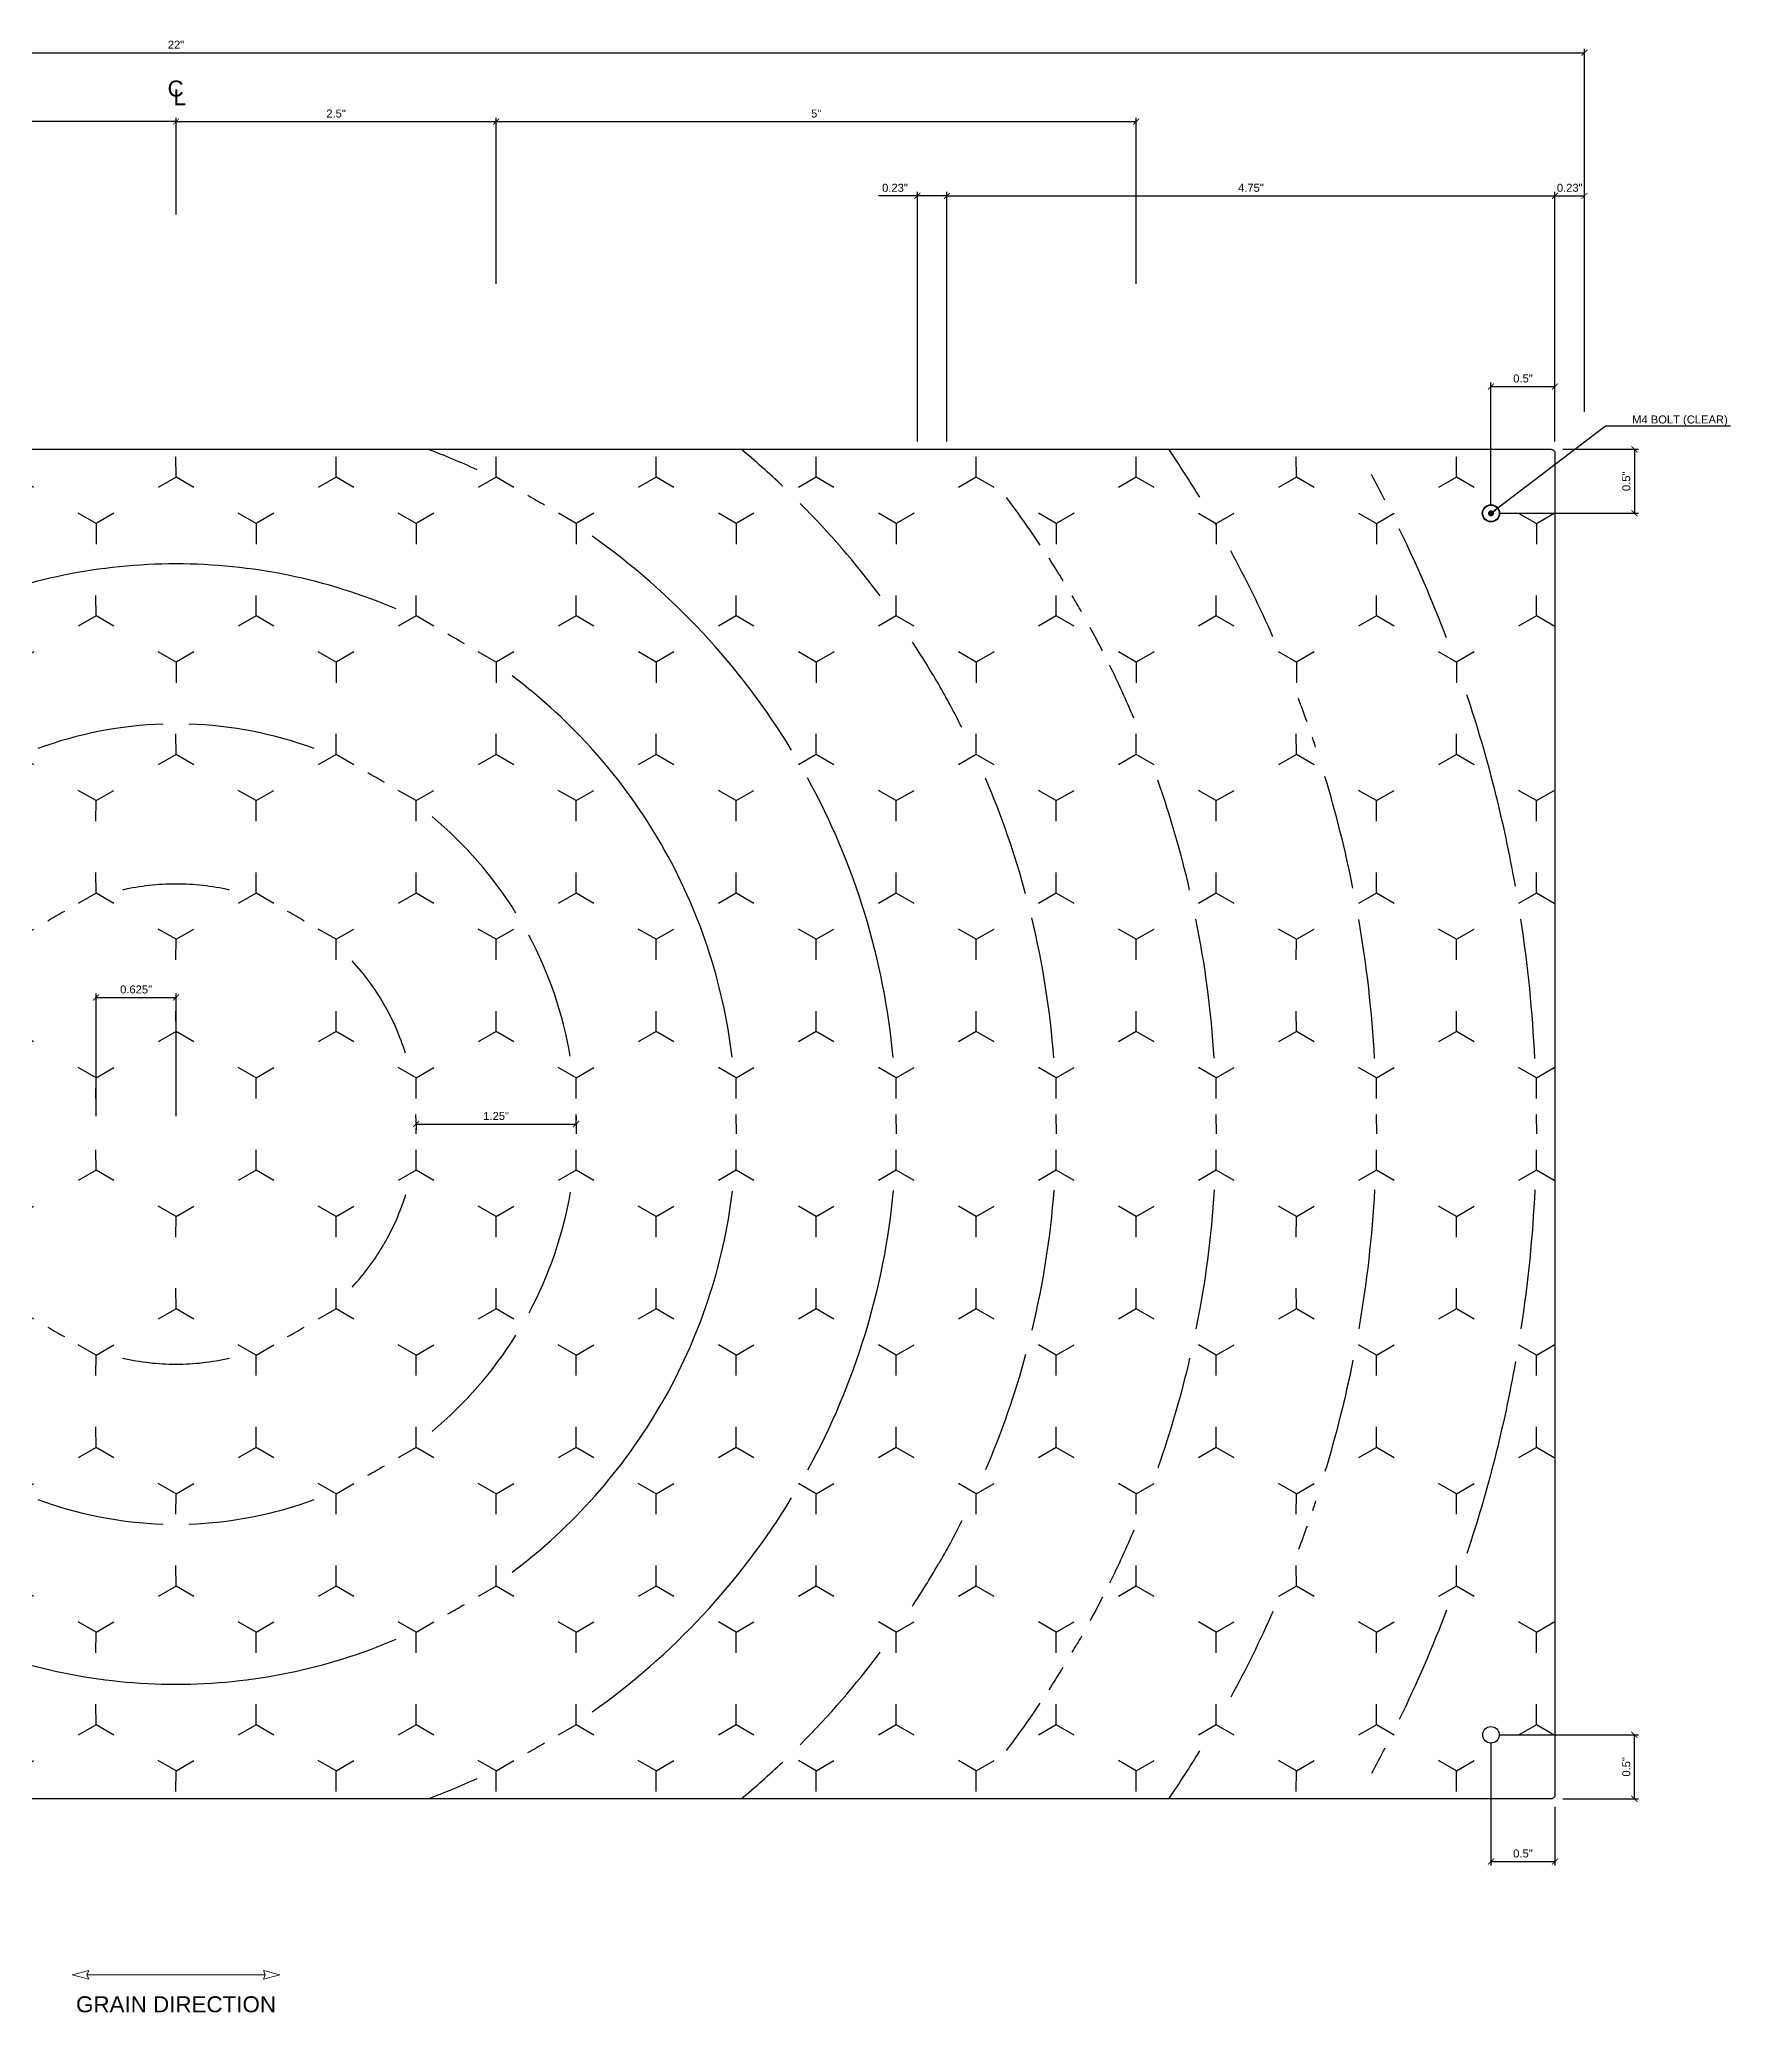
# Model space of a CAD drawing. Header units: inches. Extents: x -309 to 118, y -31 to 166.
# Drawn here: x 10.93 to 24.14, y 89.06 to 104.47 of the extents above; entities that cross this region are included whole.
import ezdxf

# ---------------------------------------------------------------- set-up
doc = ezdxf.new("R2010")
doc.units = ezdxf.units.IN
doc.header["$MEASUREMENT"] = 0
doc.layers.add('ANNO', color=6, linetype='Continuous', lineweight=0)
doc.layers.add('CUT', color=1, linetype='Continuous')
doc.layers.add('ETCH', color=5, linetype='Continuous')
doc.styles.get("Standard").update_dxf_attribs({"font": 'arial.ttf'})
doc.dimstyles.get("Standard").update_dxf_attribs({"dimtxt": 0.0625, "dimasz": 0.046875, "dimexe": 0.03125, "dimexo": 0.0625, "dimgap": 0.03125, "dimtad": 1, "dimdec": 4, "dimdsep": 46, "dimtxsty": 'Standard', "dimblk": 'ARCHTICK', "dimcen": 0.09, "dimadec": 0, "dimazin": 0, "dimtfac": 1, "dimtdec": 4, "dimtofl": 0, "dimtmove": 0, "dimatfit": 3, "dimldrblk": 'DOT', "dimfxl": 1, "dimtolj": 1, "dimtzin": 0, "dimarcsym": 0})

# ---------------------------------------------------------------- blocks, each defined once
blk = doc.blocks.new('CL')
at = {"layer": 'ANNO', "char_height": 0.125, "attachment_point": 5, "rotation": 90}
for s, insert in [('C', (0.152, -0.003)), ('L', (0.219, 0.029))]:
    blk.add_mtext_dynamic_manual_height_columns(s, width=0.125, gutter_width=1, heights=[0], dxfattribs=dict(at, insert=insert))
blk = doc.blocks.new('GridHex')
at = {"layer": 'CUT'}
blk.add_lwpolyline([(-28.632, -8.364), (-28.632, 2.114, -0.414214), (-28.601, 2.145), (-7.123, 2.145, -0.414214), (-7.092, 2.114), (-7.092, -8.364, -0.414214), (-7.123, -8.395), (-28.601, -8.395, -0.414214)], format="xyb", close=True, dxfattribs=at)
for centre in [(-28.132, 1.645), (-7.592, 1.645), (-28.132, -7.895), (-7.592, -7.895)]:
    blk.add_circle(centre, 0.0645, dxfattribs=at)
blk = doc.blocks.new('Node')
at = {"layer": 'CUT', "linetype": 'Continuous'}
for p, q in [((0, 0), (0, 0.161)), ((0, 0), (-0.139, -0.08)), ((0.139, -0.08), (0, 0))]:
    blk.add_line(p, q, dxfattribs=at)
blk = doc.blocks.new('HexRing')
at = {"layer": 'ETCH'}
for radius, start, end in [(10.625, 27.3027, 28.517), (10.625, 20.9386, 25.9522), (9.375, 23.9534, 28.517), (8.125, 29.4898, 30), (8.125, 27.0549, 28.5213), (8.125, 22.9724, 26.1811), (6.875, 26.8011, 30), (9.375, 19.5742, 20.7641), (10.625, 10.0514, 18.397), (9.375, 18.3025, 18.7969), (5.625, 5.2944, 28.7267), (6.875, 15.1659, 23.1301), (8.125, 13.0021, 19.2954), (9.375, 11.3371, 16.8276), (4.375, 6.8699, 30), (6.875, 4.3077, 13.5441), (8.125, 3.6313, 11.3599), (9.375, 3.1386, 9.8192), (10.625, 2.7638, 8.6617), (3.125, 9.7918, 28.1777), (1.875, 17.1564, 30), (1.875, 0, 2.2927), (3.125, 0, 1.3753), (4.375, 0, 0.9823), (5.625, 0, 0.764), (6.875, 0, 0.6251), (8.125, 0, 0.5289), (9.375, 0, 0.4584), (10.625, 0, 0.4044)]:
    blk.add_arc((0, 0), radius, start, end, dxfattribs=at)
blk = doc.blocks.new('Ripples')
at = {"layer": 'ETCH'}
for radius, start, end in [(9.375, 145.7965, 148.517), (6.875, 129.9553, 133.5441), (5.625, 110.4645, 114.7056), (5.625, 65.2944, 69.5355), (6.875, 46.4559, 50.0447), (9.375, 31.483, 34.2035), (8.125, 142.9724, 146.1811), (6.875, 135.1659, 143.1301), (5.625, 120, 120.764), (5.625, 119.236, 120), (5.625, 60, 60.764), (5.625, 59.236, 60), (6.875, 36.8699, 44.8341), (8.125, 33.8189, 37.0276), (5.625, 125.2944, 148.7267), (5.625, 31.2733, 54.7056), (8.125, 147.0549, 148.5213), (4.375, 90, 113.1301), (4.375, 66.8699, 90), (8.125, 31.4787, 32.9451), (8.125, 149.4898, 150), (8.125, 30, 30.5102), (6.875, 146.8011, 150), (4.375, 120, 120.9823), (4.375, 119.0177, 120), (4.375, 60, 60.9823), (4.375, 59.0177, 60), (6.875, 30, 33.1989), (4.375, 126.8699, 150), (4.375, 30, 53.1301), (3.125, 91.8223, 110.2082), (3.125, 69.7918, 88.1777), (3.125, 120, 121.3753), (3.125, 118.6247, 120), (3.125, 60, 61.3753), (3.125, 58.6247, 60), (3.125, 129.7918, 148.1777), (3.125, 31.8223, 50.2082), (1.875, 90, 102.8436), (1.875, 77.1564, 90), (1.875, 120, 122.2927), (1.875, 117.7073, 120), (1.875, 60, 62.2927), (1.875, 57.7073, 60), (1.875, 137.1564, 150), (1.875, 30, 42.8436), (1.875, 210, 222.8436), (1.875, 317.1564, 330), (3.125, 211.8223, 230.2082), (1.875, 237.7073, 240), (1.875, 240, 242.2927), (1.875, 297.7073, 300), (1.875, 300, 302.2927), (3.125, 309.7918, 328.1777), (1.875, 257.1564, 270), (1.875, 270, 282.8436), (4.375, 210, 233.1301), (4.375, 306.8699, 330), (3.125, 238.6247, 240), (3.125, 240, 241.3753), (3.125, 298.6247, 300), (3.125, 300, 301.3753), (5.625, 211.2733, 234.7056), (5.625, 305.2944, 328.7267), (3.125, 249.7918, 268.1777), (3.125, 271.8223, 290.2082), (6.875, 210, 213.1989), (6.875, 326.8011, 330), (4.375, 239.0177, 240), (4.375, 240, 240.9823), (4.375, 299.0177, 300), (4.375, 300, 300.9823), (8.125, 210, 210.5102), (6.875, 216.8699, 224.8341), (4.375, 246.8699, 270), (4.375, 270, 293.1301), (6.875, 315.1659, 323.1301), (8.125, 329.4898, 330), (8.125, 211.4787, 212.9451), (8.125, 327.0549, 328.5213), (8.125, 213.8189, 217.0276), (8.125, 322.9724, 326.1811), (9.375, 211.483, 214.2035), (5.625, 239.236, 240), (5.625, 240, 240.764), (5.625, 299.236, 300), (5.625, 300, 300.764), (9.375, 325.7965, 328.517), (6.875, 226.4559, 230.0447), (6.875, 309.9553, 313.5441), (5.625, 245.2944, 249.5355), (5.625, 290.4645, 294.7056)]:
    blk.add_arc((0, 0), radius, start, end, dxfattribs=at)
at = {"layer": 'ETCH', "xscale": -1}
blk.add_blockref('HexRing', (0, 0), dxfattribs=at)
at = {"layer": 'ETCH'}
blk.add_blockref('HexRing', (0, 0), dxfattribs=at)
at = {"layer": 'ETCH', "rotation": 180}
blk.add_blockref('HexRing', (0, 0), dxfattribs=at)
at = {"layer": 'ETCH', "xscale": -1, "rotation": 180}
blk.add_blockref('HexRing', (0, 0), dxfattribs=at)
blk = doc.blocks.new('LidArt')
at = {"layer": 'CUT'}
for radius, start, end in [(9.375, 29.9264, 30), (4.375, 299.0177, 300)]:
    blk.add_arc((0, 0), radius, start, end, dxfattribs=at)
for name, p in [('GridHex', (17.862, 3.125)), ('Ripples', (0, 0))]:
    blk.add_blockref(name, p)
for p, xscale, rotation in [((-10, 5.052), -0.9999999999999997, 240), ((-8.75, 5.052), -0.9999999999999997, 240), ((-7.5, 5.052), -1, 119.9999999999999), ((-6.25, 5.052), -1, 119.9999999999999), ((-5, 5.052), -1, 119.9999999999999), ((-3.75, 5.052), -1, 119.9999999999999), ((-2.5, 5.052), -1, 119.9999999999999), ((-1.25, 5.052), -1, 119.9999999999999), ((0, 5.052), -1, 119.9999999999999), ((1.25, 5.052), -1, 119.9999999999999), ((2.5, 5.052), -1, 119.9999999999999), ((3.75, 5.052), -1, 119.9999999999999), ((5, 5.052), -1, 119.9999999999999), ((6.25, 5.052), -1, 119.9999999999999), ((7.5, 5.052), -1, 119.9999999999999), ((8.75, 5.052), -1, 119.9999999999999), ((10, 5.052), -1, 119.9999999999999), ((-10.625, 4.691), -1, 180), ((-9.375, 4.691), -1, 180), ((-8.125, 4.691), -1, 180), ((-6.875, 4.691), -1, 180), ((-5.625, 4.691), -1, 180), ((-4.375, 4.691), -1, 180), ((-3.125, 4.691), -1, 180), ((-1.875, 4.691), -1, 180), ((-0.625, 4.691), -1, 180), ((0.625, 4.691), -1, 180), ((1.875, 4.691), -1, 180), ((3.125, 4.691), -1, 180), ((4.375, 4.691), -1, 180), ((5.625, 4.691), -1, 180), ((6.875, 4.691), -1, 180), ((-10.625, 3.969), -1, 119.9999999999999), ((-9.375, 3.969), -1, 119.9999999999999), ((-8.125, 3.969), -1, 119.9999999999999), ((-6.875, 3.969), -1, 119.9999999999999), ((-5.625, 3.969), -1, 119.9999999999999), ((-4.375, 3.969), -1, 119.9999999999999), ((-3.125, 3.969), -1, 119.9999999999999), ((-1.875, 3.969), -1, 119.9999999999999), ((-0.625, 3.969), -1, 119.9999999999999), ((0.625, 3.969), -1, 119.9999999999999), ((1.875, 3.969), -1, 119.9999999999999), ((3.125, 3.969), -1, 119.9999999999999), ((4.375, 3.969), -1, 119.9999999999999), ((5.625, 3.969), -1, 119.9999999999999), ((6.875, 3.969), -1, 119.9999999999999), ((8.125, 3.969), -1, 119.9999999999999), ((9.375, 3.969), -1, 119.9999999999999), ((10.625, 3.969), -1, 119.9999999999999), ((-10, 3.608), -1, 180), ((-8.75, 3.608), -1, 180), ((-7.5, 3.608), -1, 180), ((-6.25, 3.608), -1, 180), ((-5, 3.608), -1, 180), ((-3.75, 3.608), -1, 180), ((-2.5, 3.608), -1, 180), ((-1.25, 3.608), -1, 180), ((0, 3.608), -1, 180), ((1.25, 3.608), -1, 180), ((2.5, 3.608), -1, 180), ((3.75, 3.608), -1, 180), ((5, 3.608), -1, 180), ((6.25, 3.608), -1, 180), ((7.5, 3.608), -1, 180), ((8.75, 3.608), -1, 180), ((10, 3.608), -1, 180), ((-10, 2.887), -1, 119.9999999999999), ((-8.75, 2.887), -1, 119.9999999999999), ((-7.5, 2.887), -1, 119.9999999999999), ((-6.25, 2.887), -1, 119.9999999999999), ((-5, 2.887), -1, 119.9999999999999), ((-3.75, 2.887), -1, 119.9999999999999), ((-2.5, 2.887), -1, 119.9999999999999), ((-1.25, 2.887), -1, 119.9999999999999), ((0, 2.887), -1, 119.9999999999999), ((1.25, 2.887), -1, 119.9999999999999), ((2.5, 2.887), -1, 119.9999999999999), ((3.75, 2.887), -1, 119.9999999999999), ((5, 2.887), -1, 119.9999999999999), ((6.25, 2.887), -1, 119.9999999999999), ((7.5, 2.887), -1, 119.9999999999999), ((8.75, 2.887), -1, 119.9999999999999), ((10, 2.887), -1, 119.9999999999999), ((-10.625, 2.526), -1, 59.99999999999994), ((-9.375, 2.526), -1, 59.99999999999994), ((-8.125, 2.526), -1, 59.99999999999994), ((-6.875, 2.526), -1, 59.99999999999994), ((-5.625, 2.526), -1, 59.99999999999994), ((-4.375, 2.526), -1, 59.99999999999994), ((-3.125, 2.526), -1, 59.99999999999994), ((-1.875, 2.526), -1, 59.99999999999994), ((-0.625, 2.526), -1, 59.99999999999994), ((0.625, 2.526), -1, 59.99999999999994), ((1.875, 2.526), -1, 59.99999999999994), ((3.125, 2.526), -1, 59.99999999999994), ((4.375, 2.526), -1, 59.99999999999994), ((5.625, 2.526), -1, 59.99999999999994), ((6.875, 2.526), -1, 59.99999999999994), ((8.125, 2.526), -1, 59.99999999999994), ((9.375, 2.526), -1, 59.99999999999994), ((10.625, 2.526), -1, 59.99999999999994), ((-10.625, 1.804), -1, 119.9999999999999), ((-9.375, 1.804), -1, 119.9999999999999), ((-8.125, 1.804), -1, 119.9999999999999), ((-6.875, 1.804), -1, 119.9999999999999), ((-5.625, 1.804), -1, 119.9999999999999), ((-4.375, 1.804), -1, 119.9999999999999), ((-3.125, 1.804), -1, 119.9999999999999), ((-1.875, 1.804), -1, 119.9999999999999), ((-0.625, 1.804), -1, 119.9999999999999), ((0.625, 1.804), -1, 119.9999999999999), ((1.875, 1.804), -1, 119.9999999999999), ((3.125, 1.804), -1, 119.9999999999999), ((4.375, 1.804), -1, 119.9999999999999), ((5.625, 1.804), -1, 119.9999999999999), ((6.875, 1.804), -1, 119.9999999999999), ((8.125, 1.804), -1, 119.9999999999999), ((9.375, 1.804), -1, 119.9999999999999), ((10.625, 1.804), -1, 119.9999999999999), ((-10, 1.443), -1, 59.99999999999994), ((-8.75, 1.443), -1, 59.99999999999994), ((-7.5, 1.443), -1, 59.99999999999994), ((-6.25, 1.443), -1, 59.99999999999994), ((-5, 1.443), -1, 59.99999999999994), ((-3.75, 1.443), -1, 59.99999999999994), ((-2.5, 1.443), -1, 59.99999999999994), ((-1.25, 1.443), -1, 59.99999999999994), ((0, 1.443), -1, 59.99999999999994), ((1.25, 1.443), -1, 59.99999999999994), ((2.5, 1.443), -1, 59.99999999999994), ((3.75, 1.443), -1, 59.99999999999994), ((5, 1.443), -1, 59.99999999999994), ((6.25, 1.443), -1, 59.99999999999994), ((7.5, 1.443), -1, 59.99999999999994), ((8.75, 1.443), -1, 59.99999999999994), ((10, 1.443), -1, 59.99999999999994), ((-10, 0.722), -1, 119.9999999999999), ((-8.75, 0.722), -1, 119.9999999999999), ((-7.5, 0.722), -1, 119.9999999999999), ((-6.25, 0.722), -1, 119.9999999999999), ((-5, 0.722), -1, 119.9999999999999), ((-3.75, 0.722), -1, 119.9999999999999), ((-2.5, 0.722), -1, 119.9999999999999), ((-1.25, 0.722), -1, 119.9999999999999), ((0, 0.722), -1, 119.9999999999999), ((1.25, 0.722), -1, 119.9999999999999), ((2.5, 0.722), -1, 119.9999999999999), ((3.75, 0.722), -1, 119.9999999999999), ((5, 0.722), -1, 119.9999999999999), ((6.25, 0.722), -1, 119.9999999999999), ((7.5, 0.722), -1, 119.9999999999999), ((8.75, 0.722), -1, 119.9999999999999), ((10, 0.722), -1, 119.9999999999999), ((-10.625, 0.361), -1, 59.99999999999994), ((-9.375, 0.361), -1, 59.99999999999994), ((-8.125, 0.361), -1, 59.99999999999994), ((-6.875, 0.361), -1, 59.99999999999994), ((-5.625, 0.361), -1, 59.99999999999994), ((-4.375, 0.361), -1, 59.99999999999994), ((-3.125, 0.361), -1, 59.99999999999994), ((-1.875, 0.361), -1, 59.99999999999994), ((-0.625, 0.361), -1, 59.99999999999994), ((0.625, 0.361), -1, 59.99999999999994), ((1.875, 0.361), -1, 59.99999999999994), ((3.125, 0.361), -1, 59.99999999999994), ((4.375, 0.361), -1, 59.99999999999994), ((5.625, 0.361), -1, 59.99999999999994), ((6.875, 0.361), -1, 59.99999999999994), ((8.125, 0.361), -1, 59.99999999999994), ((9.375, 0.361), -1, 59.99999999999994), ((10.625, 0.361), -1, 59.99999999999994), ((-10.625, -0.361), -1, 119.9999999999999), ((-9.375, -0.361), -1, 119.9999999999999), ((-8.125, -0.361), -1, 119.9999999999999), ((-6.875, -0.361), -1, 119.9999999999999), ((-5.625, -0.361), -1, 119.9999999999999), ((-4.375, -0.361), -1, 119.9999999999999), ((-3.125, -0.361), -1, 119.9999999999999), ((-1.875, -0.361), -1, 119.9999999999999), ((-0.625, -0.361), -1, 119.9999999999999), ((0.625, -0.361), -1, 119.9999999999999), ((1.875, -0.361), -1, 119.9999999999999), ((3.125, -0.361), -1, 119.9999999999999), ((4.375, -0.361), -1, 119.9999999999999), ((5.625, -0.361), -1, 119.9999999999999), ((6.875, -0.361), -1, 119.9999999999999), ((8.125, -0.361), -1, 119.9999999999999), ((9.375, -0.361), -1, 119.9999999999999), ((10.625, -0.361), -1, 119.9999999999999), ((-10, -0.722), -1, 59.99999999999994), ((-8.75, -0.722), -1, 59.99999999999994), ((-7.5, -0.722), -1, 59.99999999999994), ((-6.25, -0.722), -1, 59.99999999999994), ((-5, -0.722), -1, 59.99999999999994), ((-3.75, -0.722), -1, 59.99999999999994), ((-2.5, -0.722), -1, 59.99999999999994), ((-1.25, -0.722), -1, 59.99999999999994), ((0, -0.722), -1, 59.99999999999994), ((1.25, -0.722), -1, 59.99999999999994), ((2.5, -0.722), -1, 59.99999999999994), ((3.75, -0.722), -1, 59.99999999999994), ((5, -0.722), -1, 59.99999999999994), ((6.25, -0.722), -1, 59.99999999999994), ((7.5, -0.722), -1, 59.99999999999994), ((8.75, -0.722), -1, 59.99999999999994), ((10, -0.722), -1, 59.99999999999994), ((-10, -1.443), -1, 119.9999999999999), ((-8.75, -1.443), -1, 119.9999999999999), ((-7.5, -1.443), -1, 119.9999999999999), ((-6.25, -1.443), -1, 119.9999999999999), ((-5, -1.443), -1, 119.9999999999999), ((-3.75, -1.443), -1, 119.9999999999999), ((-2.5, -1.443), -1, 119.9999999999999), ((-1.25, -1.443), -1, 119.9999999999999), ((0, -1.443), -1, 119.9999999999999), ((1.25, -1.443), -1, 119.9999999999999), ((2.5, -1.443), -1, 119.9999999999999), ((3.75, -1.443), -1, 119.9999999999999), ((5, -1.443), -1, 119.9999999999999), ((6.25, -1.443), -1, 119.9999999999999), ((7.5, -1.443), -1, 119.9999999999999), ((8.75, -1.443), -1, 119.9999999999999), ((10, -1.443), -1, 119.9999999999999), ((-10.625, -1.804), -1, 59.99999999999994), ((-9.375, -1.804), -1, 59.99999999999994), ((-8.125, -1.804), -1, 59.99999999999994), ((-6.875, -1.804), -1, 59.99999999999994), ((-5.625, -1.804), -1, 59.99999999999994), ((-4.375, -1.804), -1, 59.99999999999994), ((-3.125, -1.804), -1, 59.99999999999994), ((-1.875, -1.804), -1, 59.99999999999994), ((-0.625, -1.804), -1, 59.99999999999994), ((0.625, -1.804), -1, 59.99999999999994), ((1.875, -1.804), -1, 59.99999999999994), ((3.125, -1.804), -1, 59.99999999999994), ((4.375, -1.804), -1, 59.99999999999994), ((5.625, -1.804), -1, 59.99999999999994), ((6.875, -1.804), -1, 59.99999999999994), ((8.125, -1.804), -1, 59.99999999999994), ((9.375, -1.804), -1, 59.99999999999994), ((10.625, -1.804), -1, 59.99999999999994), ((-10.625, -2.526), -1, 119.9999999999999), ((-9.375, -2.526), -1, 119.9999999999999), ((-8.125, -2.526), -1, 119.9999999999999), ((-6.875, -2.526), -1, 119.9999999999999), ((-5.625, -2.526), -1, 119.9999999999999), ((-4.375, -2.526), -1, 119.9999999999999), ((-3.125, -2.526), -1, 119.9999999999999), ((-1.875, -2.526), -1, 119.9999999999999), ((-0.625, -2.526), -1, 119.9999999999999), ((0.625, -2.526), -1, 119.9999999999999), ((1.875, -2.526), -1, 119.9999999999999), ((3.125, -2.526), -1, 119.9999999999999), ((4.375, -2.526), -1, 119.9999999999999), ((5.625, -2.526), -1, 119.9999999999999), ((6.875, -2.526), -1, 119.9999999999999), ((8.125, -2.526), -1, 119.9999999999999), ((9.375, -2.526), -1, 119.9999999999999), ((10.625, -2.526), -1, 119.9999999999999), ((-10, -2.887), -1, 59.99999999999994), ((-8.75, -2.887), -1, 59.99999999999994), ((-7.5, -2.887), -1, 59.99999999999994), ((-6.25, -2.887), -1, 59.99999999999994), ((-5, -2.887), -1, 59.99999999999994), ((-3.75, -2.887), -1, 59.99999999999994), ((-2.5, -2.887), -1, 59.99999999999994), ((-1.25, -2.887), -1, 59.99999999999994), ((0, -2.887), -1, 59.99999999999994), ((1.25, -2.887), -1, 59.99999999999994), ((2.5, -2.887), -1, 59.99999999999994), ((3.75, -2.887), -1, 59.99999999999994), ((5, -2.887), -1, 59.99999999999994), ((6.25, -2.887), -1, 59.99999999999994), ((7.5, -2.887), -1, 59.99999999999994), ((8.75, -2.887), -1, 59.99999999999994), ((10, -2.887), -1, 59.99999999999994), ((-10, -3.608), -1, 119.9999999999999), ((-8.75, -3.608), -1, 119.9999999999999), ((-7.5, -3.608), -1, 119.9999999999999), ((-6.25, -3.608), -1, 119.9999999999999), ((-5, -3.608), -1, 119.9999999999999), ((-3.75, -3.608), -1, 119.9999999999999), ((-2.5, -3.608), -1, 119.9999999999999), ((-1.25, -3.608), -1, 119.9999999999999), ((0, -3.608), -1, 119.9999999999999), ((1.25, -3.608), -1, 119.9999999999999), ((2.5, -3.608), -1, 119.9999999999999), ((3.75, -3.608), -1, 119.9999999999999), ((5, -3.608), -1, 119.9999999999999), ((6.25, -3.608), -1, 119.9999999999999), ((7.5, -3.608), -1, 119.9999999999999), ((8.75, -3.608), -1, 119.9999999999999), ((10, -3.608), -1, 119.9999999999999), ((-10.625, -3.969), -1, 59.99999999999994), ((-9.375, -3.969), -1, 59.99999999999994), ((-8.125, -3.969), -1, 59.99999999999994), ((-6.875, -3.969), -1, 59.99999999999994), ((-5.625, -3.969), -1, 59.99999999999994), ((-4.375, -3.969), -1, 59.99999999999994), ((-3.125, -3.969), -1, 59.99999999999994), ((-1.875, -3.969), -1, 59.99999999999994), ((-0.625, -3.969), -1, 59.99999999999994), ((0.625, -3.969), -1, 59.99999999999994), ((1.875, -3.969), -1, 59.99999999999994), ((3.125, -3.969), -1, 59.99999999999994), ((4.375, -3.969), -1, 59.99999999999994), ((5.625, -3.969), -1, 59.99999999999994), ((6.875, -3.969), -1, 59.99999999999994), ((8.125, -3.969), -1, 59.99999999999994), ((9.375, -3.969), -1, 59.99999999999994), ((10.625, -3.969), -1, 59.99999999999994), ((-10.625, -4.691), -1, 119.9999999999999), ((-9.375, -4.691), -1, 119.9999999999999), ((-8.125, -4.691), -1, 119.9999999999999), ((-6.875, -4.691), -1, 119.9999999999999), ((-5.625, -4.691), -1, 119.9999999999999), ((-4.375, -4.691), -1, 119.9999999999999), ((-3.125, -4.691), -1, 119.9999999999999), ((-1.875, -4.691), -1, 119.9999999999999), ((-0.625, -4.691), -1, 119.9999999999999), ((0.625, -4.691), -1, 119.9999999999999), ((1.875, -4.691), -1, 119.9999999999999), ((3.125, -4.691), -1, 119.9999999999999), ((4.375, -4.691), -1, 119.9999999999999), ((5.625, -4.691), -1, 119.9999999999999), ((6.875, -4.691), -1, 119.9999999999999), ((8.125, -4.691), -1, 119.9999999999999), ((9.375, -4.691), -1, 119.9999999999999), ((10.625, -4.691), -1, 119.9999999999999), ((-10, -5.052), -1, 59.99999999999994), ((-8.75, -5.052), -1, 59.99999999999994), ((-7.5, -5.052), -1, 59.99999999999994), ((-6.25, -5.052), -1, 59.99999999999994), ((-5, -5.052), -1, 59.99999999999994), ((-3.75, -5.052), -1, 59.99999999999994), ((-2.5, -5.052), -1, 59.99999999999994), ((-1.25, -5.052), -1, 59.99999999999994), ((0, -5.052), -1, 59.99999999999994), ((1.25, -5.052), -1, 59.99999999999994), ((2.5, -5.052), -1, 59.99999999999994), ((3.75, -5.052), -1, 59.99999999999994), ((5, -5.052), -1, 59.99999999999994), ((6.25, -5.052), -1, 59.99999999999994), ((7.5, -5.052), -1, 59.99999999999994), ((8.75, -5.052), -1, 59.99999999999994), ((10, -5.052), -1, 59.99999999999994)]:
    blk.add_blockref('Node', p, dxfattribs=dict(at, xscale=xscale, rotation=rotation))
at = {"layer": 'CUT', "rotation": 180}
for p in [(8.125, 4.691), (9.375, 4.691), (10.625, 4.691)]:
    blk.add_blockref('Node', p, dxfattribs=at)
blk = doc.blocks.new('_ArchTick')
at = {"color": 0, "linetype": 'ByBlock', "const_width": 0.15}
blk.add_lwpolyline([(-0.5, -0.5), (0.5, 0.5)], dxfattribs=at)
blk = doc.blocks.new('_Dot')
at = {"color": 0, "linetype": 'ByBlock', "lineweight": -2}
blk.add_line((-0.5, 0), (-1, 0), dxfattribs=at)
at = {"color": 0, "linetype": 'ByBlock', "const_width": 0.5}
blk.add_lwpolyline([(-0.25, 0, 1), (0.25, 0, 1)], format="xyb", close=True, dxfattribs=at)
blk = doc.blocks.new('*D206')
at = {"layer": 'ANNO', "color": 0, "lineweight": -2, "transparency": 16777216}
for p, q in [((1, 101.562), (1, 104.398)), ((1, 104.367), (23, 104.367)), ((23, 101.562), (23, 104.398))]:
    blk.add_line(p, q, dxfattribs=at)
at = {"layer": 'ANNO', "color": 0, "lineweight": -2, "transparency": 16777216, "xscale": 0.046875, "yscale": 0.046875, "zscale": 0.046875, "rotation": 180}
blk.add_blockref('_ArchTick', (1, 104.367), dxfattribs=at)
at = {"layer": 'ANNO', "color": 0, "lineweight": -2, "transparency": 16777216, "xscale": 0.046875, "yscale": 0.046875, "zscale": 0.046875}
blk.add_blockref('_ArchTick', (23, 104.367), dxfattribs=at)
at = {"layer": 'ANNO', "color": 0, "transparency": 16777216, "insert": (12, 104.43), "char_height": 0.0625, "attachment_point": 5}
blk.add_mtext('\\A1;22"', dxfattribs=at)
blk = doc.blocks.new('*D209')
at = {"layer": 'ANNO', "color": 0, "lineweight": -2, "transparency": 16777216}
for p, q in [((22.77, 101.332), (22.77, 103.28)), ((22.77, 103.249), (23, 103.249)), ((23, 101.562), (23, 103.28))]:
    blk.add_line(p, q, dxfattribs=at)
at = {"layer": 'ANNO', "color": 0, "lineweight": -2, "transparency": 16777216, "xscale": 0.046875, "yscale": 0.046875, "zscale": 0.046875, "rotation": 180}
blk.add_blockref('_ArchTick', (22.77, 103.249), dxfattribs=at)
at = {"layer": 'ANNO', "color": 0, "lineweight": -2, "transparency": 16777216, "xscale": 0.046875, "yscale": 0.046875, "zscale": 0.046875}
blk.add_blockref('_ArchTick', (23, 103.249), dxfattribs=at)
at = {"layer": 'ANNO', "color": 0, "transparency": 16777216, "insert": (22.885, 103.312), "char_height": 0.0625, "attachment_point": 5}
blk.add_mtext('\\A1;0.23"', dxfattribs=at)
blk = doc.blocks.new('*D210')
at = {"layer": 'ANNO', "color": 0, "lineweight": -2, "transparency": 16777216}
for p, q in [((22.27, 100.832), (22.27, 101.791)), ((22.27, 101.76), (22.77, 101.76)), ((22.77, 101.332), (22.77, 101.791))]:
    blk.add_line(p, q, dxfattribs=at)
at = {"layer": 'ANNO', "color": 0, "lineweight": -2, "transparency": 16777216, "xscale": 0.046875, "yscale": 0.046875, "zscale": 0.046875, "rotation": 180}
blk.add_blockref('_ArchTick', (22.27, 101.76), dxfattribs=at)
at = {"layer": 'ANNO', "color": 0, "lineweight": -2, "transparency": 16777216, "xscale": 0.046875, "yscale": 0.046875, "zscale": 0.046875}
blk.add_blockref('_ArchTick', (22.77, 101.76), dxfattribs=at)
at = {"layer": 'ANNO', "color": 0, "transparency": 16777216, "insert": (22.52, 101.823), "char_height": 0.0625, "attachment_point": 5}
blk.add_mtext('\\A1;0.5"', dxfattribs=at)
blk = doc.blocks.new('*D211')
at = {"layer": 'ANNO', "color": 0, "lineweight": -2, "transparency": 16777216}
for p, q in [((22.832, 101.27), (23.421, 101.27)), ((23.39, 101.27), (23.39, 100.77)), ((22.332, 100.77), (23.421, 100.77))]:
    blk.add_line(p, q, dxfattribs=at)
at = {"layer": 'ANNO', "color": 0, "lineweight": -2, "transparency": 16777216, "xscale": 0.046875, "yscale": 0.046875, "zscale": 0.046875}
for p, rotation in [((23.39, 101.27), 90), ((23.39, 100.77), 270)]:
    blk.add_blockref('_ArchTick', p, dxfattribs=dict(at, rotation=rotation))
at = {"layer": 'ANNO', "color": 0, "transparency": 16777216, "insert": (23.327, 101.02), "char_height": 0.0625, "attachment_point": 5, "rotation": 90}
blk.add_mtext('\\A1;0.5"', dxfattribs=at)
blk = doc.blocks.new('Anno_GrainDirection')
at = {"layer": 'ANNO'}
for p, q in [((-0.811, 0), (-0.682, 0.035)), ((-0.811, 0), (-0.682, -0.035)), ((-0.682, 0.035), (-0.696, 0)), ((-0.696, 0), (0.696, 0)), ((-0.682, -0.035), (-0.696, 0)), ((0.811, 0), (0.682, 0.035)), ((0.682, 0.035), (0.696, 0)), ((0.811, 0), (0.682, -0.035)), ((0.682, -0.035), (0.696, 0))]:
    blk.add_line(p, q, dxfattribs=at)
at = {"layer": 'ANNO', "insert": (0, -0.231), "char_height": 0.125, "attachment_point": 5}
blk.add_mtext_dynamic_manual_height_columns('GRAIN DIRECTION', width=2.708, gutter_width=1, heights=[0], dxfattribs=at)
blk = doc.blocks.new('*D212')
at = {"layer": 'ANNO', "color": 0, "lineweight": -2, "transparency": 16777216}
for p, q in [((9.5, 102.562), (9.5, 103.86)), ((12, 103.829), (9.5, 103.829)), ((12, 103.105), (12, 103.86))]:
    blk.add_line(p, q, dxfattribs=at)
at = {"layer": 'ANNO', "color": 0, "lineweight": -2, "transparency": 16777216, "xscale": 0.046875, "yscale": 0.046875, "zscale": 0.046875, "rotation": 180}
blk.add_blockref('_ArchTick', (9.5, 103.829), dxfattribs=at)
at = {"layer": 'ANNO', "color": 0, "lineweight": -2, "transparency": 16777216, "xscale": 0.046875, "yscale": 0.046875, "zscale": 0.046875}
blk.add_blockref('_ArchTick', (12, 103.829), dxfattribs=at)
at = {"layer": 'ANNO', "color": 0, "transparency": 16777216, "insert": (10.75, 103.892), "char_height": 0.0625, "attachment_point": 5}
blk.add_mtext('\\A1;2.5"', dxfattribs=at)
blk = doc.blocks.new('*D214')
at = {"layer": 'ANNO', "color": 0, "lineweight": -2, "transparency": 16777216}
for p, q in [((12, 103.105), (12, 103.86)), ((12, 103.829), (14.5, 103.829)), ((14.5, 102.562), (14.5, 103.86))]:
    blk.add_line(p, q, dxfattribs=at)
at = {"layer": 'ANNO', "color": 0, "lineweight": -2, "transparency": 16777216, "xscale": 0.046875, "yscale": 0.046875, "zscale": 0.046875, "rotation": 180}
blk.add_blockref('_ArchTick', (12, 103.829), dxfattribs=at)
at = {"layer": 'ANNO', "color": 0, "lineweight": -2, "transparency": 16777216, "xscale": 0.046875, "yscale": 0.046875, "zscale": 0.046875}
blk.add_blockref('_ArchTick', (14.5, 103.829), dxfattribs=at)
at = {"layer": 'ANNO', "color": 0, "transparency": 16777216, "insert": (13.25, 103.892), "char_height": 0.0625, "attachment_point": 5}
blk.add_mtext('\\A1;2.5"', dxfattribs=at)
blk = doc.blocks.new('*D215')
at = {"layer": 'ANNO', "color": 0, "lineweight": -2, "transparency": 16777216}
for p, q in [((14.5, 102.562), (14.5, 103.86)), ((14.5, 103.829), (19.5, 103.829)), ((19.5, 102.562), (19.5, 103.86))]:
    blk.add_line(p, q, dxfattribs=at)
at = {"layer": 'ANNO', "color": 0, "lineweight": -2, "transparency": 16777216, "xscale": 0.046875, "yscale": 0.046875, "zscale": 0.046875, "rotation": 180}
blk.add_blockref('_ArchTick', (14.5, 103.829), dxfattribs=at)
at = {"layer": 'ANNO', "color": 0, "lineweight": -2, "transparency": 16777216, "xscale": 0.046875, "yscale": 0.046875, "zscale": 0.046875}
blk.add_blockref('_ArchTick', (19.5, 103.829), dxfattribs=at)
at = {"layer": 'ANNO', "color": 0, "transparency": 16777216, "insert": (17, 103.892), "char_height": 0.0625, "attachment_point": 5}
blk.add_mtext('\\A1;5"', dxfattribs=at)
blk = doc.blocks.new('*D219')
at = {"layer": 'ANNO', "color": 0, "lineweight": -2, "transparency": 16777216}
for p, q in [((17.79, 103.249), (17.487, 103.249)), ((17.79, 101.332), (17.79, 103.28)), ((18.02, 103.249), (17.79, 103.249)), ((18.02, 101.332), (18.02, 103.28))]:
    blk.add_line(p, q, dxfattribs=at)
at = {"layer": 'ANNO', "color": 0, "lineweight": -2, "transparency": 16777216, "xscale": 0.046875, "yscale": 0.046875, "zscale": 0.046875, "rotation": 180}
blk.add_blockref('_ArchTick', (17.79, 103.249), dxfattribs=at)
at = {"layer": 'ANNO', "color": 0, "lineweight": -2, "transparency": 16777216, "xscale": 0.046875, "yscale": 0.046875, "zscale": 0.046875}
blk.add_blockref('_ArchTick', (18.02, 103.249), dxfattribs=at)
at = {"layer": 'ANNO', "color": 0, "transparency": 16777216, "insert": (17.615, 103.312), "char_height": 0.0625, "attachment_point": 5}
blk.add_mtext('\\A1;0.23"', dxfattribs=at)
blk = doc.blocks.new('*D218')
at = {"layer": 'ANNO', "color": 0, "lineweight": -2, "transparency": 16777216}
for p, q in [((18.02, 101.332), (18.02, 103.28)), ((18.02, 103.249), (22.77, 103.249)), ((22.77, 101.332), (22.77, 103.28))]:
    blk.add_line(p, q, dxfattribs=at)
at = {"layer": 'ANNO', "color": 0, "lineweight": -2, "transparency": 16777216, "xscale": 0.046875, "yscale": 0.046875, "zscale": 0.046875, "rotation": 180}
blk.add_blockref('_ArchTick', (18.02, 103.249), dxfattribs=at)
at = {"layer": 'ANNO', "color": 0, "lineweight": -2, "transparency": 16777216, "xscale": 0.046875, "yscale": 0.046875, "zscale": 0.046875}
blk.add_blockref('_ArchTick', (22.77, 103.249), dxfattribs=at)
at = {"layer": 'ANNO', "color": 0, "transparency": 16777216, "insert": (20.395, 103.312), "char_height": 0.0625, "attachment_point": 5}
blk.add_mtext('\\A1;4.75"', dxfattribs=at)
blk = doc.blocks.new('*D225')
at = {"layer": 'ANNO', "color": 0, "lineweight": -2, "transparency": 16777216}
for p, q in [((22.27, 91.168), (22.27, 90.209)), ((22.77, 90.668), (22.77, 90.209)), ((22.27, 90.24), (22.77, 90.24))]:
    blk.add_line(p, q, dxfattribs=at)
at = {"layer": 'ANNO', "color": 0, "lineweight": -2, "transparency": 16777216, "xscale": 0.046875, "yscale": 0.046875, "zscale": 0.046875, "rotation": 180}
blk.add_blockref('_ArchTick', (22.27, 90.24), dxfattribs=at)
at = {"layer": 'ANNO', "color": 0, "lineweight": -2, "transparency": 16777216, "xscale": 0.046875, "yscale": 0.046875, "zscale": 0.046875}
blk.add_blockref('_ArchTick', (22.77, 90.24), dxfattribs=at)
at = {"layer": 'ANNO', "color": 0, "transparency": 16777216, "insert": (22.52, 90.303), "char_height": 0.0625, "attachment_point": 5}
blk.add_mtext('\\A1;0.5"', dxfattribs=at)
blk = doc.blocks.new('*D222')
at = {"layer": 'ANNO', "color": 0, "lineweight": -2, "transparency": 16777216}
for p, q in [((22.332, 91.23), (23.421, 91.23)), ((23.39, 90.73), (23.39, 91.23)), ((22.832, 90.73), (23.421, 90.73))]:
    blk.add_line(p, q, dxfattribs=at)
at = {"layer": 'ANNO', "color": 0, "lineweight": -2, "transparency": 16777216, "xscale": 0.046875, "yscale": 0.046875, "zscale": 0.046875}
for p, rotation in [((23.39, 91.23), 90), ((23.39, 90.73), 270)]:
    blk.add_blockref('_ArchTick', p, dxfattribs=dict(at, rotation=rotation))
at = {"layer": 'ANNO', "color": 0, "transparency": 16777216, "insert": (23.327, 90.98), "char_height": 0.0625, "attachment_point": 5, "rotation": 90}
blk.add_mtext('\\A1;0.5"', dxfattribs=at)
blk = doc.blocks.new('*D230')
at = {"layer": 'ANNO', "color": 0, "lineweight": -2, "transparency": 16777216}
for p, q in [((11.375, 96.062), (11.375, 97.019)), ((11.375, 96.988), (12, 96.988)), ((12, 96.062), (12, 97.019))]:
    blk.add_line(p, q, dxfattribs=at)
at = {"layer": 'ANNO', "color": 0, "lineweight": -2, "transparency": 16777216, "xscale": 0.046875, "yscale": 0.046875, "zscale": 0.046875, "rotation": 180}
blk.add_blockref('_ArchTick', (11.375, 96.988), dxfattribs=at)
at = {"layer": 'ANNO', "color": 0, "lineweight": -2, "transparency": 16777216, "xscale": 0.046875, "yscale": 0.046875, "zscale": 0.046875}
blk.add_blockref('_ArchTick', (12, 96.988), dxfattribs=at)
at = {"layer": 'ANNO', "color": 0, "transparency": 16777216, "insert": (11.688, 97.051), "char_height": 0.0625, "attachment_point": 5}
blk.add_mtext('\\A1;0.625"', dxfattribs=at)
blk = doc.blocks.new('*D231')
at = {"layer": 'ANNO', "color": 0, "lineweight": -2, "transparency": 16777216}
for p, q in [((15.125, 96.062), (15.125, 96.031)), ((13.875, 96), (15.125, 96)), ((13.875, 95.938), (13.875, 95.969))]:
    blk.add_line(p, q, dxfattribs=at)
at = {"layer": 'ANNO', "color": 0, "lineweight": -2, "transparency": 16777216, "xscale": 0.046875, "yscale": 0.046875, "zscale": 0.046875, "rotation": 180}
blk.add_blockref('_ArchTick', (13.875, 96), dxfattribs=at)
at = {"layer": 'ANNO', "color": 0, "lineweight": -2, "transparency": 16777216, "xscale": 0.046875, "yscale": 0.046875, "zscale": 0.046875}
blk.add_blockref('_ArchTick', (15.125, 96), dxfattribs=at)
at = {"layer": 'ANNO', "color": 0, "transparency": 16777216, "insert": (14.5, 96.063), "char_height": 0.0625, "attachment_point": 5}
blk.add_mtext('\\A1;1.25"', dxfattribs=at)

msp = doc.modelspace()

# ---------------------------------------------------------------- linework, layer by layer
msp.add_circle((22.27, 100.77), 0.0675)

# ---------------------------------------------------------------- block references
at = {"rotation": 270}
msp.add_blockref('CL', (12, 104.23859), dxfattribs=at)
for name, p in [('LidArt', (12, 96)), ('Anno_GrainDirection', (12, 89.35572))]:
    msp.add_blockref(name, p)

# ---------------------------------------------------------------- texts
at = {"layer": 'ANNO', "insert": (23.37233, 101.45275), "char_height": 0.0625, "attachment_point": 7}
msp.add_mtext('\\A1;M4 BOLT (CLEAR)', dxfattribs=at)

# ---------------------------------------------------------------- dimensions: what is measured, and where the dimension line sits
at = {"layer": 'ANNO'}
for base, p1, p2, picture, middle in [((23, 104.36723), (1, 101.5), (23, 101.5), '*D206', (12, 104.42986)), ((9.5, 103.82853), (12, 103.04279), (9.5, 102.5), '*D212', (10.75, 103.89169)), ((22.77, 101.76007), (22.27, 100.77), (22.77, 101.27), '*D210', (22.52, 101.82323)), ((12, 96.98772), (11.375, 96), (12, 96), '*D230', (11.6875, 97.05088)), ((15.125, 96), (13.875, 96), (15.125, 96), '*D231', (14.5, 96.06316)), ((22.77, 90.23993), (22.27, 91.23), (22.77, 90.73), '*D225', (22.52, 90.30309))]:
    dim = msp.add_linear_dim(base=base, p1=p1, p2=p2, dimstyle='Standard', override={"dimpost": '"'}, dxfattribs=at)
    dim.commit()
    dim.dimension.update_dxf_attribs({"geometry": picture, "text_midpoint": middle})
for base, p1, p2, angle, picture, middle in [((14.5, 103.82853), (12, 103.04279), (14.5, 102.5), 180, '*D214', (13.25, 103.89169)), ((19.5, 103.82853), (14.5, 102.5), (19.5, 102.5), 180, '*D215', (17, 103.89156)), ((17.79, 103.24879), (18.02, 101.27), (17.79, 101.27), 180, '*D219', (17.61527, 103.31197)), ((22.77, 103.24879), (18.02, 101.27), (22.77, 101.27), 180, '*D218', (20.395, 103.31182)), ((23.38997, 100.77), (22.77, 101.27), (22.27, 100.77), 90, '*D211', (23.32681, 101.02)), ((23.38997, 91.23), (22.77, 90.73), (22.27, 91.23), 270, '*D222', (23.32681, 90.98))]:
    dim = msp.add_linear_dim(base=base, p1=p1, p2=p2, angle=angle, dimstyle='Standard', override={"dimpost": '"'}, dxfattribs=at)
    dim.commit()
    dim.dimension.update_dxf_attribs({"geometry": picture, "text_midpoint": middle})
dim = msp.add_linear_dim(base=(23, 103.24879), p1=(22.77, 101.27), p2=(23, 101.5), dimstyle='Standard', override={"dimpost": '"'}, dxfattribs=at)
dim.commit()
dim.dimension.update_dxf_attribs({"geometry": '*D209', "text_midpoint": (22.885, 103.24879), "dimtype": 160})

# ---------------------------------------------------------------- leaders
at = {"layer": 'ANNO', "annotation_type": 0, "has_hookline": 1, "hookline_direction": 0, "text_width": 0.73751}
msp.add_leader([(22.27, 100.77), (23.16363, 101.45275), (23.37233, 101.45275)], dimstyle='Standard', dxfattribs=at)

doc.saveas('drawing.dxf')
